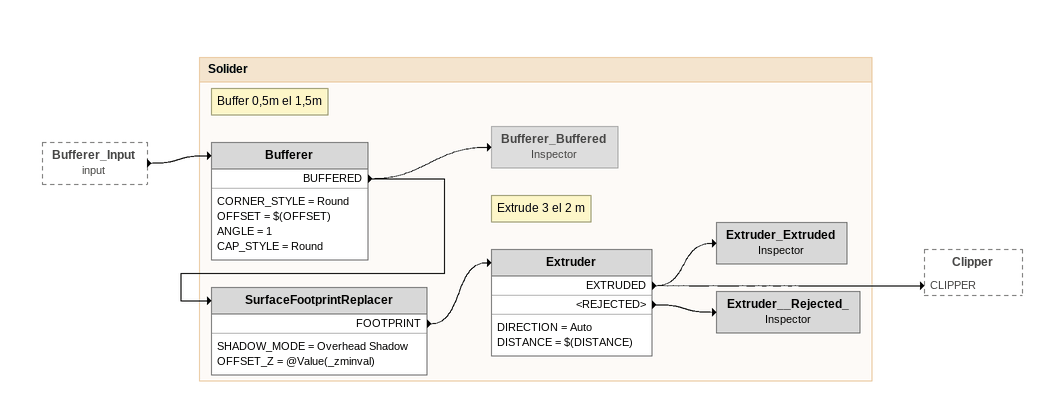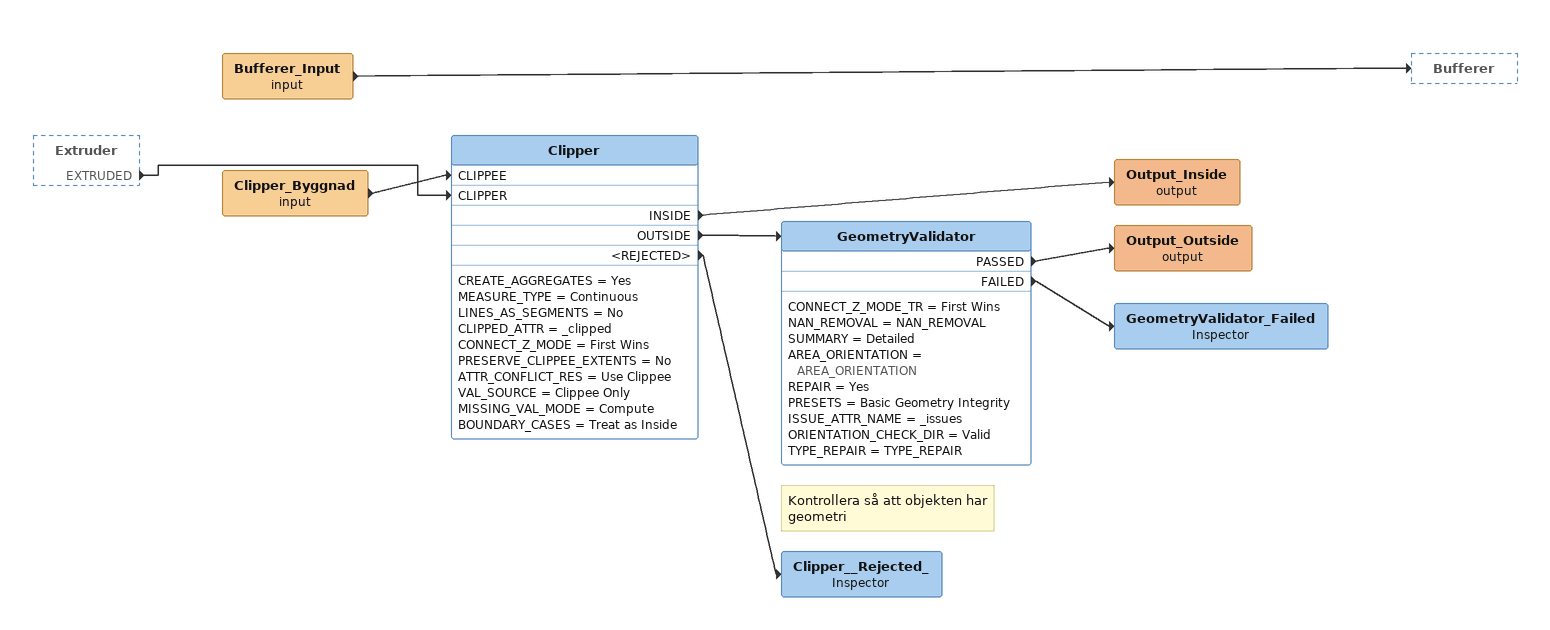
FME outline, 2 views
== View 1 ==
Bufferer_Input (input) [outside]
    -> Bufferer

Bookmark: Solider
Note: Buffer 0,5m el 1,5m
Bufferer
    CORNER_STYLE = Round
    OFFSET = $(OFFSET)
    ANGLE = 1
    CAP_STYLE = Round
    BUFFERED -> SurfaceFootprintReplacer
    BUFFERED -> Bufferer_Buffered
Bufferer_Buffered: Inspector [off]
SurfaceFootprintReplacer
    SHADOW_MODE = Overhead Shadow
    OFFSET_Z = @Value(_zminval)
    FOOTPRINT -> Extruder
Note: Extrude 3 el 2 m
Extruder
    DIRECTION = Auto
    DISTANCE = $(DISTANCE)
    EXTRUDED -> Clipper [CLIPPER]
    EXTRUDED -> Extruder_Extruded
    <REJECTED> -> Extruder__Rejected_
Extruder_Extruded: Inspector
Extruder__Rejected_: Inspector

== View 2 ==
Extruder [outside]
    EXTRUDED -> Clipper [CLIPPER]
Bufferer_Input (input)
    -> Bufferer
Clipper_Byggnad (input)
    -> Clipper [CLIPPEE]
Clipper
    CREATE_AGGREGATES = Yes
    MEASURE_TYPE = Continuous
    LINES_AS_SEGMENTS = No
    CLIPPED_ATTR = _clipped
    CONNECT_Z_MODE = First Wins
    PRESERVE_CLIPPEE_EXTENTS = No
    ATTR_CONFLICT_RES = Use Clippee
    VAL_SOURCE = Clippee Only
    MISSING_VAL_MODE = Compute
    BOUNDARY_CASES = Treat as Inside
    INSIDE -> Output_Inside (output)
    OUTSIDE -> GeometryValidator
    <REJECTED> -> Clipper__Rejected_
Output_Inside (output)
Note: Kontrollera så att objekten har geometri
GeometryValidator
    CONNECT_Z_MODE_TR = First Wins
    NAN_REMOVAL = NAN_REMOVAL
    SUMMARY = Detailed
    AREA_ORIENTATION = AREA_ORIENTATION
    REPAIR = Yes
    PRESETS = Basic Geometry Integrity
    ISSUE_ATTR_NAME = _issues
    ORIENTATION_CHECK_DIR = Valid
    TYPE_REPAIR = TYPE_REPAIR
    PASSED -> Output_Outside (output)
    FAILED -> GeometryValidator_Failed
Output_Outside (output)
GeometryValidator_Failed: Inspector
Clipper__Rejected_: Inspector
